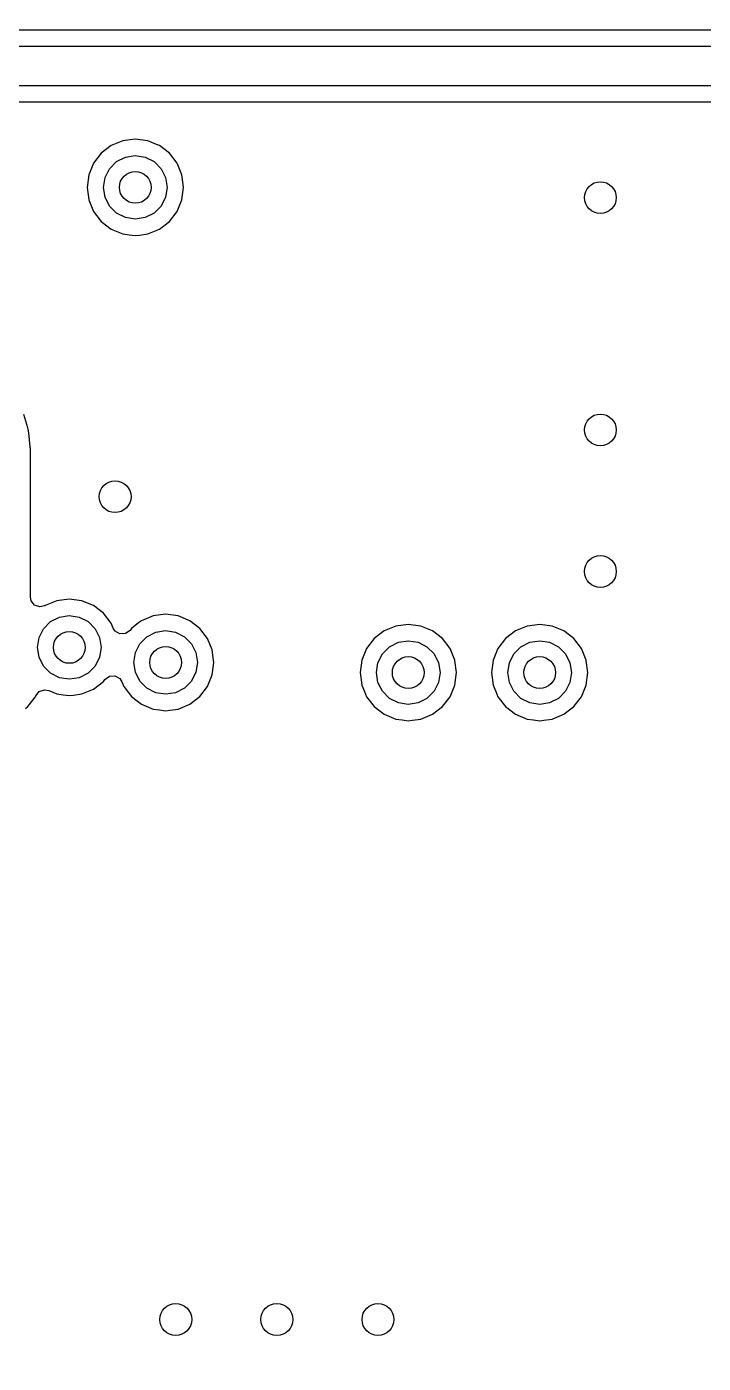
# Model space of a CAD drawing. Extents: x 116 to 183, y -110.2 to -37.6.
# Drawn here: x 145.96 to 154.46, y -70.91 to -54.12 of the extents above; entities that cross this region are included whole.
import ezdxf

# ---------------------------------------------------------------- set-up
doc = ezdxf.new("R2010")
doc.units = 0
doc.layers.add('BLACK', color=7, linetype='CONTINUOUS')

msp = doc.modelspace()

# ---------------------------------------------------------------- linework, layer by layer
at = {"layer": 'BLACK', "linetype": 'CONTINUOUS'}
for p, q in [((156.523309, -54.1595), (142.180691, -54.1595)), ((142.24, -54.36), (156.464, -54.36)), ((156.360446, -54.86), (142.343553, -54.86)), ((142.477965, -55.0605), (156.226035, -55.0605)), ((147.163237, -55.548956), (147.01716, -55.609463)), ((147.163239, -55.548955), (147.163237, -55.548956)), ((147.319999, -55.528318), (147.163239, -55.548955)), ((147.320001, -55.528318), (147.319999, -55.528318)), ((147.47676, -55.548955), (147.320001, -55.528318)), ((147.476762, -55.548956), (147.47676, -55.548955)), ((147.608167, -55.603386), (147.476762, -55.548956)), ((146.891718, -55.705718), (146.795463, -55.83116)), ((147.01716, -55.609463), (146.891718, -55.705718)), ((147.196393, -55.753577), (147.32, -55.734)), ((147.32, -55.734), (147.443607, -55.753577)), ((147.622841, -55.609464), (147.608167, -55.603386)), ((147.748282, -55.705718), (147.622841, -55.609464)), ((147.844536, -55.831159), (147.748282, -55.705718)), ((146.795463, -55.83116), (146.734956, -55.977237)), ((146.939577, -56.010393), (146.996393, -55.898886)), ((146.996393, -55.898886), (147.084886, -55.810393)), ((147.084886, -55.810393), (147.196393, -55.753577)), ((147.443607, -55.753577), (147.555114, -55.810393)), ((147.555114, -55.810393), (147.643607, -55.898886)), ((147.643607, -55.898886), (147.700423, -56.010393)), ((147.905044, -55.977238), (147.844536, -55.831159)), ((146.734955, -55.977239), (146.714318, -56.133998)), ((146.734956, -55.977237), (146.734955, -55.977239)), ((146.92, -56.134), (146.939577, -56.010393)), ((147.700423, -56.010393), (147.72, -56.134)), ((147.905044, -55.977239), (147.905044, -55.977238)), ((147.921013, -56.098539), (147.905044, -55.977239)), ((146.714318, -56.133998), (146.714318, -56.134001)), ((146.714318, -56.134001), (146.734955, -56.29076)), ((146.939577, -56.257607), (146.92, -56.134)), ((147.72, -56.134), (147.700423, -56.257607)), ((147.905044, -56.290762), (147.925682, -56.134)), ((147.925682, -56.134), (147.921013, -56.098539)), ((146.734955, -56.29076), (146.734956, -56.290762)), ((146.734956, -56.290762), (146.795464, -56.436841)), ((146.996393, -56.369114), (146.939577, -56.257607)), ((147.084886, -56.457607), (146.996393, -56.369114)), ((147.643607, -56.369114), (147.555114, -56.457607)), ((147.700423, -56.257607), (147.643607, -56.369114)), ((147.844536, -56.436841), (147.905044, -56.290762)), ((146.795464, -56.436841), (146.891718, -56.562282)), ((146.891718, -56.562282), (147.017159, -56.658536)), ((147.196393, -56.514423), (147.084886, -56.457607)), ((147.32, -56.534), (147.196393, -56.514423)), ((147.443607, -56.514423), (147.32, -56.534)), ((147.555114, -56.457607), (147.443607, -56.514423)), ((147.622841, -56.658536), (147.748282, -56.562282)), ((147.748282, -56.562282), (147.844536, -56.436841)), ((147.017159, -56.658536), (147.163238, -56.719044)), ((147.163238, -56.719044), (147.241619, -56.729363)), ((147.241619, -56.729363), (147.319999, -56.739682)), ((147.319999, -56.739682), (147.32, -56.739682)), ((147.32, -56.739682), (147.320001, -56.739682)), ((147.320001, -56.739682), (147.372254, -56.732802)), ((147.372254, -56.732802), (147.476762, -56.719044)), ((147.476762, -56.719044), (147.622841, -56.658536)), ((145.969891, -59.153571), (145.920075, -58.989348)), ((145.974792, -59.173135), (145.969891, -59.153571)), ((145.978271, -59.190627), (145.974792, -59.173135)), ((145.979533, -59.196971), (145.978271, -59.190627)), ((145.98249, -59.216908), (145.979533, -59.196971)), ((145.982492, -59.216923), (145.98249, -59.216908)), ((145.999915, -59.393815), (145.982492, -59.216923)), ((146.000655, -59.403836), (145.999915, -59.393815)), ((146.000656, -59.403856), (146.000655, -59.403836)), ((146.001253, -59.41601), (146.000656, -59.403856)), ((146.0015, -59.426092), (146.001253, -59.41601)), ((146.0015, -59.426105), (146.0015, -59.426092)), ((146.0015, -61.282047), (146.0015, -59.426105)), ((146.010377, -61.32812), (146.0015, -61.282047)), ((146.053561, -61.383046), (146.010377, -61.32812)), ((146.119585, -61.405906), (146.053561, -61.383046)), ((146.179896, -61.391281), (146.119585, -61.405906)), ((146.180337, -61.392346), (146.179896, -61.391281)), ((146.187157, -61.38952), (146.180337, -61.392346)), ((146.187487, -61.389441), (146.187157, -61.38952)), ((146.187834, -61.38924), (146.187487, -61.389441)), ((146.333923, -61.328728), (146.187834, -61.38924)), ((146.333925, -61.328727), (146.333923, -61.328728)), ((146.490685, -61.30809), (146.333925, -61.328727)), ((146.490687, -61.30809), (146.490685, -61.30809)), ((146.647446, -61.328727), (146.490687, -61.30809)), ((146.647448, -61.328728), (146.647446, -61.328727)), ((146.78239, -61.384623), (146.647448, -61.328728)), ((146.793527, -61.389236), (146.78239, -61.384623)), ((146.918968, -61.48549), (146.793527, -61.389236)), ((146.167079, -61.678658), (146.255572, -61.590165)), ((146.255572, -61.590165), (146.367079, -61.533349)), ((146.367079, -61.533349), (146.490686, -61.513772)), ((146.490686, -61.513772), (146.614293, -61.533349)), ((146.614293, -61.533349), (146.7258, -61.590165)), ((146.7258, -61.590165), (146.814293, -61.678658)), ((147.015222, -61.610931), (146.918968, -61.48549)), ((147.040462, -61.671868), (147.015222, -61.610931)), ((147.361012, -61.606968), (147.272718, -61.674718)), ((147.39816, -61.578463), (147.361012, -61.606968)), ((147.544237, -61.517956), (147.39816, -61.578463)), ((147.544239, -61.517955), (147.544237, -61.517956)), ((147.700999, -61.497318), (147.544239, -61.517955)), ((147.701001, -61.497318), (147.700999, -61.497318)), ((147.85776, -61.517955), (147.701001, -61.497318)), ((147.857762, -61.517956), (147.85776, -61.517955)), ((147.984614, -61.5705), (147.857762, -61.517956)), ((148.003841, -61.578464), (147.984614, -61.5705)), ((148.129282, -61.674718), (148.003841, -61.578464)), ((150.748999, -61.624318), (150.592239, -61.644955)), ((150.749001, -61.624318), (150.748999, -61.624318)), ((150.90576, -61.644955), (150.749001, -61.624318)), ((152.399999, -61.624318), (152.243239, -61.644955)), ((152.400001, -61.624318), (152.399999, -61.624318)), ((152.55676, -61.644955), (152.400001, -61.624318)), ((146.090686, -61.913772), (146.110263, -61.790165)), ((146.110263, -61.790165), (146.167079, -61.678658)), ((146.814293, -61.678658), (146.871109, -61.790165)), ((146.871109, -61.790165), (146.890686, -61.913772)), ((147.0663, -61.711039), (147.040462, -61.671868)), ((147.127219, -61.745253), (147.0663, -61.711039)), ((147.196965, -61.7411), (147.127219, -61.745253)), ((147.253395, -61.699899), (147.196965, -61.7411)), ((147.272716, -61.67472), (147.253395, -61.699899)), ((147.272717, -61.674719), (147.272716, -61.67472)), ((147.272718, -61.674718), (147.272717, -61.674719)), ((147.377393, -61.867886), (147.465886, -61.779393)), ((147.465886, -61.779393), (147.577393, -61.722577)), ((147.577393, -61.722577), (147.701, -61.703)), ((147.701, -61.703), (147.824607, -61.722577)), ((147.824607, -61.722577), (147.936114, -61.779393)), ((147.936114, -61.779393), (148.024607, -61.867886)), ((148.225536, -61.800159), (148.129282, -61.674718)), ((150.44616, -61.705463), (150.320718, -61.801718)), ((150.592237, -61.644956), (150.44616, -61.705463)), ((150.592239, -61.644955), (150.592237, -61.644956)), ((150.905762, -61.644956), (150.90576, -61.644955)), ((151.051841, -61.705464), (150.905762, -61.644956)), ((151.177282, -61.801718), (151.051841, -61.705464)), ((152.09716, -61.705463), (151.971718, -61.801718)), ((152.243237, -61.644956), (152.09716, -61.705463)), ((152.243239, -61.644955), (152.243237, -61.644956)), ((152.556762, -61.644956), (152.55676, -61.644955)), ((152.702841, -61.705464), (152.556762, -61.644956)), ((152.828282, -61.801718), (152.702841, -61.705464)), ((146.110263, -62.037379), (146.090686, -61.913772)), ((146.890686, -61.913772), (146.871109, -62.037379)), ((147.320577, -61.979393), (147.377393, -61.867886)), ((148.024607, -61.867886), (148.081423, -61.979393)), ((148.286044, -61.946238), (148.225536, -61.800159)), ((148.286044, -61.946239), (148.286044, -61.946238)), ((148.303099, -62.075787), (148.286044, -61.946239)), ((150.224463, -61.92716), (150.163956, -62.073237)), ((150.320718, -61.801718), (150.224463, -61.92716)), ((150.425393, -61.994886), (150.513886, -61.906393)), ((150.513886, -61.906393), (150.625393, -61.849577)), ((150.625393, -61.849577), (150.749, -61.83)), ((150.749, -61.83), (150.872607, -61.849577)), ((150.872607, -61.849577), (150.984114, -61.906393)), ((150.984114, -61.906393), (151.072607, -61.994886)), ((151.273536, -61.927159), (151.177282, -61.801718)), ((151.334044, -62.073238), (151.273536, -61.927159)), ((151.875463, -61.92716), (151.814956, -62.073237)), ((151.971718, -61.801718), (151.875463, -61.92716)), ((152.076393, -61.994886), (152.164886, -61.906393)), ((152.164886, -61.906393), (152.276393, -61.849577)), ((152.276393, -61.849577), (152.4, -61.83)), ((152.4, -61.83), (152.523607, -61.849577)), ((152.523607, -61.849577), (152.635114, -61.906393)), ((152.635114, -61.906393), (152.723607, -61.994886)), ((152.924536, -61.927159), (152.828282, -61.801718)), ((152.985044, -62.073238), (152.924536, -61.927159)), ((146.167079, -62.148886), (146.110263, -62.037379)), ((146.871109, -62.037379), (146.814293, -62.148886)), ((147.301, -62.103), (147.320577, -61.979393)), ((147.320577, -62.226607), (147.301, -62.103)), ((148.081423, -61.979393), (148.101, -62.103)), ((148.101, -62.103), (148.081423, -62.226607)), ((148.289962, -62.229998), (148.306682, -62.103)), ((148.306682, -62.103), (148.303099, -62.075787)), ((150.163955, -62.073239), (150.143318, -62.229998)), ((150.163956, -62.073237), (150.163955, -62.073239)), ((150.349, -62.23), (150.368577, -62.106393)), ((150.368577, -62.106393), (150.425393, -61.994886)), ((151.072607, -61.994886), (151.129423, -62.106393)), ((151.129423, -62.106393), (151.149, -62.23)), ((151.334649, -62.077833), (151.334044, -62.073238)), ((151.354463, -62.22834), (151.334649, -62.077833)), ((151.814955, -62.073239), (151.794318, -62.229998)), ((151.814956, -62.073237), (151.814955, -62.073239)), ((152, -62.23), (152.019577, -62.106393)), ((152.019577, -62.106393), (152.076393, -61.994886)), ((152.723607, -61.994886), (152.780423, -62.106393)), ((152.780423, -62.106393), (152.8, -62.23)), ((152.985649, -62.077833), (152.985044, -62.073238)), ((153.005463, -62.22834), (152.985649, -62.077833)), ((146.255572, -62.237379), (146.167079, -62.148886)), ((146.367079, -62.294195), (146.255572, -62.237379)), ((146.490686, -62.313772), (146.367079, -62.294195)), ((146.614293, -62.294195), (146.490686, -62.313772)), ((146.7258, -62.237379), (146.614293, -62.294195)), ((146.814293, -62.148886), (146.7258, -62.237379)), ((146.938289, -62.316874), (146.994715, -62.275672)), ((146.994715, -62.275672), (147.064461, -62.271517)), ((147.064461, -62.271517), (147.125382, -62.305729)), ((147.377393, -62.338114), (147.320577, -62.226607)), ((148.081423, -62.226607), (148.024607, -62.338114)), ((148.225536, -62.405841), (148.286044, -62.259762)), ((148.286044, -62.259762), (148.289962, -62.229998)), ((150.143318, -62.229998), (150.143318, -62.230001)), ((150.143318, -62.230001), (150.163955, -62.38676)), ((150.368577, -62.353607), (150.349, -62.23)), ((151.149, -62.23), (151.129423, -62.353607)), ((151.334044, -62.386762), (151.354682, -62.23)), ((151.354682, -62.229998), (151.354463, -62.22834)), ((151.354682, -62.23), (151.354682, -62.229998)), ((151.794318, -62.229998), (151.794318, -62.230001)), ((151.794318, -62.230001), (151.814955, -62.38676)), ((152.019577, -62.353607), (152, -62.23)), ((152.8, -62.23), (152.780423, -62.353607)), ((152.985044, -62.386762), (153.005682, -62.23)), ((153.005682, -62.23), (153.005463, -62.22834)), ((146.11411, -62.469421), (146.180404, -62.447355)), ((146.180404, -62.447355), (146.232282, -62.456714)), ((146.232282, -62.456714), (146.333924, -62.498816)), ((146.647448, -62.498816), (146.793527, -62.438308)), ((146.793527, -62.438308), (146.918968, -62.342054)), ((146.918968, -62.342054), (146.938289, -62.316874)), ((147.125382, -62.305729), (147.151225, -62.344909)), ((147.151225, -62.344909), (147.176462, -62.405838)), ((147.176462, -62.405838), (147.176463, -62.405839)), ((147.176463, -62.405839), (147.176464, -62.405841)), ((147.176464, -62.405841), (147.272718, -62.531282)), ((147.465886, -62.426607), (147.377393, -62.338114)), ((147.577393, -62.483423), (147.465886, -62.426607)), ((147.936114, -62.426607), (147.824607, -62.483423)), ((148.024607, -62.338114), (147.936114, -62.426607)), ((148.129282, -62.531282), (148.225536, -62.405841)), ((150.163955, -62.38676), (150.163956, -62.386762)), ((150.163956, -62.386762), (150.198194, -62.469421)), ((150.425393, -62.465114), (150.368577, -62.353607)), ((150.513886, -62.553607), (150.425393, -62.465114)), ((151.072607, -62.465114), (150.984114, -62.553607)), ((151.129423, -62.353607), (151.072607, -62.465114)), ((151.273536, -62.532841), (151.334044, -62.386762)), ((151.814955, -62.38676), (151.814956, -62.386762)), ((151.814956, -62.386762), (151.849194, -62.469421)), ((152.076393, -62.465114), (152.019577, -62.353607)), ((152.164886, -62.553607), (152.076393, -62.465114)), ((152.723607, -62.465114), (152.635114, -62.553607)), ((152.780423, -62.353607), (152.723607, -62.465114)), ((152.924536, -62.532841), (152.985044, -62.386762)), ((145.970282, -62.658282), (146.066536, -62.532841)), ((146.066536, -62.532841), (146.070271, -62.523823)), ((146.070271, -62.523823), (146.11411, -62.469421)), ((146.333924, -62.498816), (146.412305, -62.509135)), ((146.412305, -62.509135), (146.490685, -62.519454)), ((146.490685, -62.519454), (146.490686, -62.519454)), ((146.490686, -62.519454), (146.490687, -62.519454)), ((146.490687, -62.519454), (146.54294, -62.512574)), ((146.54294, -62.512574), (146.647448, -62.498816)), ((147.272718, -62.531282), (147.398159, -62.627536)), ((147.398159, -62.627536), (147.544238, -62.688044)), ((147.701, -62.503), (147.577393, -62.483423)), ((147.824607, -62.483423), (147.701, -62.503)), ((147.857762, -62.688044), (148.003841, -62.627536)), ((148.003841, -62.627536), (148.129282, -62.531282)), ((150.198194, -62.469421), (150.224464, -62.532841)), ((150.224464, -62.532841), (150.320718, -62.658282)), ((150.625393, -62.610423), (150.513886, -62.553607)), ((150.749, -62.63), (150.625393, -62.610423)), ((150.872607, -62.610423), (150.749, -62.63)), ((150.984114, -62.553607), (150.872607, -62.610423)), ((151.177282, -62.658282), (151.273536, -62.532841)), ((151.849194, -62.469421), (151.875464, -62.532841)), ((151.875464, -62.532841), (151.971718, -62.658282)), ((152.276393, -62.610423), (152.164886, -62.553607)), ((152.4, -62.63), (152.276393, -62.610423)), ((152.523607, -62.610423), (152.4, -62.63)), ((152.635114, -62.553607), (152.523607, -62.610423)), ((152.828282, -62.658282), (152.924536, -62.532841)), ((145.941011, -62.680742), (145.970282, -62.658282)), ((147.544238, -62.688044), (147.622619, -62.698363)), ((147.622619, -62.698363), (147.700999, -62.708682)), ((147.700999, -62.708682), (147.701, -62.708682)), ((147.701, -62.708682), (147.701001, -62.708682)), ((147.701001, -62.708682), (147.753254, -62.701802)), ((147.753254, -62.701802), (147.857762, -62.688044)), ((150.320718, -62.658282), (150.446159, -62.754536)), ((150.446159, -62.754536), (150.592238, -62.815044)), ((150.905762, -62.815044), (151.051841, -62.754536)), ((151.051841, -62.754536), (151.177282, -62.658282)), ((151.971718, -62.658282), (152.097159, -62.754536)), ((152.097159, -62.754536), (152.243238, -62.815044)), ((152.556762, -62.815044), (152.702841, -62.754536)), ((152.702841, -62.754536), (152.828282, -62.658282)), ((150.592238, -62.815044), (150.670619, -62.825363)), ((150.670619, -62.825363), (150.748999, -62.835682)), ((150.748999, -62.835682), (150.749, -62.835682)), ((150.749, -62.835682), (150.749001, -62.835682)), ((150.749001, -62.835682), (150.801254, -62.828802)), ((150.801254, -62.828802), (150.905762, -62.815044)), ((152.243238, -62.815044), (152.321619, -62.825363)), ((152.321619, -62.825363), (152.399999, -62.835682)), ((152.399999, -62.835682), (152.4, -62.835682)), ((152.4, -62.835682), (152.400001, -62.835682)), ((152.400001, -62.835682), (152.452254, -62.828802)), ((152.452254, -62.828802), (152.556762, -62.815044))]:
    msp.add_line(p, q, dxfattribs=at)
at = {"layer": 'BLACK'}
for centre in [(147.32, -56.134), (153.162, -56.262564), (153.162, -59.182), (147.066, -60.02), (153.162, -60.96), (146.490686, -61.913772), (147.701, -62.103), (150.749, -62.23), (152.4, -62.23), (147.828, -70.358), (149.098, -70.358), (150.368, -70.358)]:
    msp.add_circle(centre, 0.2, dxfattribs=at)
msp.add_arc((149.450502, -71.074296), 33.5, 0, 180, dxfattribs=at)

doc.saveas('drawing.dxf')
